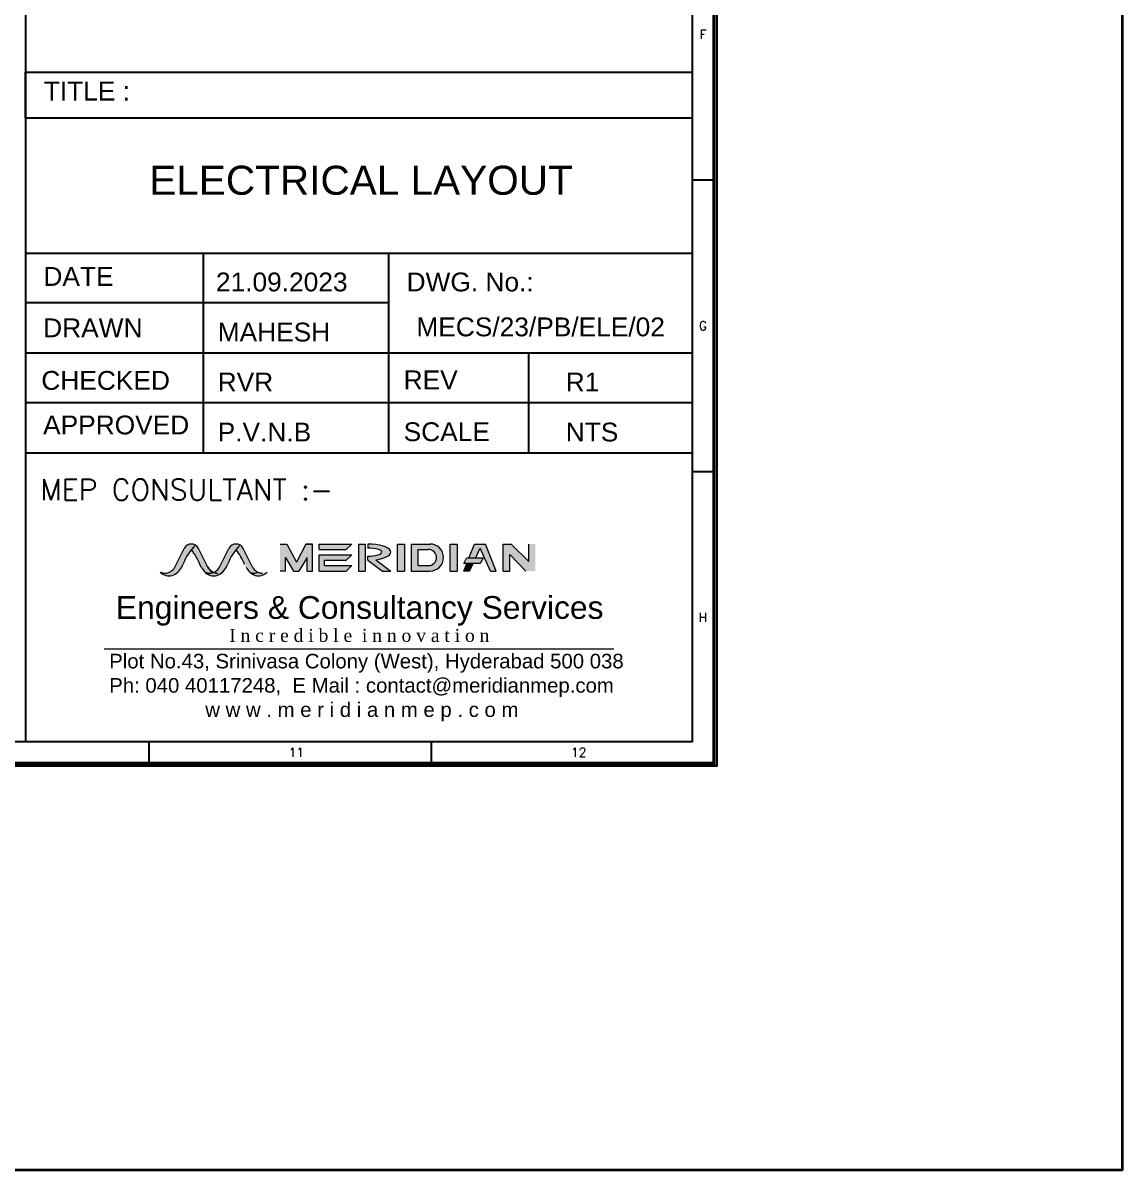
# Model space of a CAD drawing. Header units: millimetres. Extents: x 1327414 to 2124380, y -346496 to -91575.
# Drawn here: x 1581737 to 1598776, y -224422 to -206640 of the extents above; entities that cross this region are included whole.
import ezdxf
from ezdxf.enums import TextEntityAlignment as Align

# ---------------------------------------------------------------- set-up
doc = ezdxf.new("R2010")
doc.units = ezdxf.units.MM
doc.header["$LTSCALE"] = 600
doc.header["$MEASUREMENT"] = 0
doc.linetypes.add('Hidden 2mm', pattern=[3, 2, -0.9999999999999999])
for name, color, linetype, lineweight in [('AHU-N Ducting', 30, 'Continuous', 0), ('FURNITURE WALL', 8, 'Continuous', 0), ('P-Wall', 8, 'Continuous', 35)]:
    doc.layers.add(name, color=color, linetype=linetype, lineweight=lineweight)
doc.layers.add('AREA', color=193, linetype='Continuous', plot=False)
doc.layers.add('TITLE', color=7, linetype='Continuous')
doc.styles.add('ARIAL', font='')
doc.styles.add('IRFAN', font='romans.shx')
doc.styles.add('ROMANS', font='romans.shx')
doc.styles.get('ARIAL').set_extended_font_data('Arial')

# ---------------------------------------------------------------- blocks, each defined once
blk = doc.blocks.new('A$C66962185')
at = {"layer": 'TITLE'}
for q in [(360.7044688029871, -140930.6600881589), (2.142495829925183, -141176.0335827269)]:
    blk.add_line((360.7044688029871, -141176.0335827269), q, dxfattribs=at)
at = {"layer": 'TITLE', "color": 7}
for p, q in [((363, -141115.8379746834), (360.7044688029871, -141115.8379746834)), ((363, -141147.0835443037), (360.7044688029871, -141147.0835443037))]:
    blk.add_line(p, q, dxfattribs=at)
at = {"layer": 'TITLE', "color": 0}
for p, q in [((302.4744941054859, -141178.3291139239), (302.4744941054859, -141176.0335827269)), ((332.7372470527388, -141178.3291139239), (332.7372470527388, -141176.0335827269))]:
    blk.add_line(p, q, dxfattribs=at)
at = {"layer": 'TITLE', "color": 7, "const_width": 0.3550222037433294}
blk.add_lwpolyline([(363, -140928.3645569619), (363, -141178.3291139239), (0, -141178.3291139239), (0, -140928.3645569619)], close=True, dxfattribs=at)
at = {"layer": 'TITLE', "color": 7, "style": 'ROMANS'}
for s, p in [('F', (361.8279625197122, -141100.1904474917)), ('G', (361.8279625197122, -141131.436017112)), ('H', (361.8279625197122, -141162.6815867322))]:
    blk.add_text(s, height=0.9515322989103907, dxfattribs=at).set_placement(p, align=Align.MIDDLE)
at = {"layer": 'TITLE', "color": 0, "style": 'ROMANS'}
for s, p in [('11', (318.2511376571216, -141177.1468621627)), ('12', (348.5138906043745, -141177.1468621627))]:
    blk.add_text(s, height=0.9515322989103907, dxfattribs=at).set_placement(p, align=Align.MIDDLE)
blk = doc.blocks.new('MECS')
at = {"layer": 'AHU-N Ducting', "lineweight": 0}
for color, points in [(160, [(0.5134121462452396, 0.9090535810691411, -0.2553419212210949), (0.5145768996701445, 0.912287291370199, -0.04684726477479713), (0.5216573496010881, 0.9294547023055619, -0.0266540477767965), (0.5336342063745128, 0.9523017867876555, -0.06718534236503344), (0.5556565003610188, 0.9834757225398514, -0.02764109542233903), (0.5738745622465666, 1.003062886091293), (0.5766256133007953, 1.006020680794153, 0.1721363590096927), (0.5505140324168423, 1.011612092831704, 0.2473140975325899), (0.5199152673609156, 0.990002997602848), (0.4721895616269332, 0.8959762340672447, -0.01800133279282137), (0.4702329186293511, 0.8924425501871536, -0.0319182612438929), (0.4661593275680615, 0.8865579408482758, -0.1070633264031905), (0.4578792062891825, 0.878103115775042, -0.06872213656597184), (0.4448145115283366, 0.8700396566532579, -0.1100815216467921), (0.4328884929311516, 0.8662964673627914, -0.04816773781383483), (0.4221518354338086, 0.8652597410154012, -0.2553419212163173), (0.4220358712937212, 0.8652596211915509, -0.1055217205860978), (0.4103804133107057, 0.8664834367568037, -0.05287384099970888), (0.3991274403419439, 0.8701487347559893, 0.0505486080439634), (0.4093426809361326, 0.8618595423592463, 0.1587901785350478), (0.4483361824497781, 0.8512470793146013, 0.02557253404743324), (0.4549705379184891, 0.8519151542827459, 0.05690113489080228), (0.4703863626932994, 0.8580222609840502, 0.0761280745923816), (0.4928284065502248, 0.8754018488679505, 0.05635508372328828), (0.5070302214118503, 0.8948318576810209)]), (150, [(0.5738745622465666, 1.003062886091293), (0.5556565003610187, 0.9834757225398514, -0.08871706839119002), (0.5985678696283647, 0.909053581069051), (0.606061486380822, 0.89483185768066, 0.0908047400681293), (0.6258840872999482, 0.8691652436534564, 0.09462166198594976), (0.6465687088664405, 0.8652597410154012, 0.09762620718751994), (0.6678649370783271, 0.8694578930597028, -0.1798615287096684), (0.6391234390957357, 0.8959762340672447), (0.5913977333575124, 0.9900029976114197, 0.1368225701357631), (0.5768519750966854, 1.005880687949675, 0.004232813224578386)]), (160, [(0.7385117872205167, 0.909053581069051, -0.2553419212210942), (0.7396765406437975, 0.9122872913701989, -0.04684726481615809), (0.7467569905745608, 0.9294547023055619, -0.02665404768153145), (0.7587338473479852, 0.9523017867876555, -0.06718534234561138), (0.7807561413347619, 0.9834757225398514, -0.02764109536567368), (0.7989742032197685, 1.003062886091293), (0.8017252542742679, 1.006020680794153, 0.1721363590409367), (0.7756136733902246, 1.011612092831704, 0.2473140974765855), (0.745014908334659, 0.990002997602848), (0.6972892026003155, 0.8959762340672448, -0.01800133322272931), (0.6953325596030944, 0.8924425501871536, -0.03191826041987842), (0.6912589685412633, 0.8865579408482758, -0.1070633264490754), (0.682978847262655, 0.878103115775042, -0.06872213649296112), (0.6699141525020799, 0.8700396566532579, -0.1100815216296278), (0.6579881339048046, 0.8662964673627914, -0.04816773779806645), (0.6472514764075519, 0.8652597410154012, -0.255341921221943), (0.6471355122674645, 0.8652596211915509, -0.1055217205828272), (0.6354800542840878, 0.8664834367568037, -0.05287384108011227), (0.6242270813156874, 0.8701487347559893, 0.05054860803605642), (0.6344423219093345, 0.8618595423592463, 0.1587901785338139), (0.6734358234232507, 0.8512470793146013, 0.02557253404859524), (0.6800701788916007, 0.8519151542827459, 0.05690113471568396), (0.6954860036670426, 0.8580222609840502, 0.07612807450989625), (0.717928047523968, 0.8754018488679502, 0.05635508364209714), (0.7321298623846912, 0.8948318576810209)]), (150, [(0.7989742032197685, 1.003062886091293), (0.7807561413347619, 0.9834757225398514, -0.08282162458354507), (0.824217065318585, 0.9090771159288699), (0.8311611273545652, 0.89483185768066, 0.09080474013754147), (0.8509837282734207, 0.8691652436534564, 0.09462166197700475), (0.8716683498401837, 0.8652597410154012, 0.09762620721910173), (0.892964578051529, 0.8694578930597028, -0.1798615287170576), (0.8642230800689376, 0.8959762340672447), (0.8164973743309851, 0.9900029976114196, 0.1368225702393618), (0.8019516160670905, 1.005880687950846, 0.004232813225302674)]), (1, [(1.030236444528139, 0.9438043992806316), (1.071119814834754, 0.8756654487700585), (1.098384609470751, 0.8756654487700585), (1.139267979777095, 0.9438043992806316), (1.139267979777095, 0.8756654487700585), (1.166523559981414, 0.8756654487700585), (1.166523559981414, 1.011943349791295), (1.132454084726353, 1.011943349791295), (1.085966086906956, 0.9199812081284943), (1.037050339579422, 1.011943349791295), (1.002980864324091, 1.011943349791295), (1.002980864324091, 0.8756654487700585), (1.030236444528139, 0.8756654487700585)]), (251, [(1.200593035236746, 1.011943349791295), (1.200593035236746, 0.9846877695869755), (1.336870936257982, 0.9846877695869755), (1.364126516462392, 1.011943349791295)]), (251, [(1.398195991717182, 0.8756654487700585), (1.432265466973055, 0.8756654487700585), (1.432265466973055, 1.011943349791295), (1.398195991717182, 1.011943349791295)]), (251, [(1.629868423453673, 1.011943349791295), (1.59579894819807, 1.011943349791295), (1.59579894819807, 0.8756654487700585), (1.629868423453673, 0.8756654487700585)]), (251, [(1.895610330445043, 1.011943349791295), (1.861540855189982, 1.011943349791295), (1.861540855189982, 0.8756654487700585), (1.895610330445043, 0.8756654487700585)]), (251, [(2.011446546313153, 0.99036134481426), (2.063858128663246, 0.8756654487700585), (2.093213286926021, 0.8756654487700585), (2.038702126517292, 1.011943349791295), (1.984190966108743, 1.011943349791295), (1.955601567173546, 0.9404698524534832), (1.988648066588688, 0.9404698524534832)]), (251, [(2.161352237436324, 0.9589543396937112), (2.243118978049192, 0.8756654487700585), (2.290816243406638, 0.8756654487700585), (2.290816243406638, 1.011943349791295), (2.256746768151036, 1.011943349791295), (2.256746768151036, 0.9240548263224531), (2.168166132487245, 1.011943349791295), (2.127282762180992, 1.011943349791295), (2.127282762180992, 0.8756654487700585), (2.161352237436324, 0.8756654487700585)]), (251, [(1.200593035236746, 0.9574321893827462), (1.200593035236746, 0.8756654487700585), (1.336870936257982, 0.8756654487700585), (1.364126516462392, 0.9029210289742877), (1.227848615441156, 0.9029210289742877), (1.227848615441156, 0.930176609178517), (1.336870936257982, 0.930176609178517), (1.364126516462392, 0.9574321893827462)]), (251, [(2.011446546313153, 0.9132142722493442), (2.027431130986065, 0.9404698524534832), (1.94330759580249, 0.9404698524534832), (1.929679805700646, 0.9132142722493442)]), (160, [(0.6891611652876872, 0.8652597410154012, -0.0976262072296877), (0.6678649370783271, 0.869457893059793, -0.09762620719819055), (0.6465687088664405, 0.8652597410154012, -0.09462166198179565), (0.6258840872999482, 0.8691652436534564, 0.08724935658190835), (0.6523345167657667, 0.8526558393570214, 0.254459848768571), (0.7121855603806347, 0.8701487347559893, -0.1060441435256518)]), (150, [(0.9142608062611598, 0.8652597410154012, -0.09762620721835909), (0.892964578051529, 0.8694578930597028, -0.09762620723901515), (0.8716683498401837, 0.8652597410154012, -0.09462166196312137), (0.85098372827315, 0.8691652436534564, 0.08724935651290076), (0.8774341577386077, 0.8526558393570214, 0.2544598487684749), (0.9372852013538366, 0.8701487347559893, -0.1060441435228862)]), (251, [(1.976193322036766, 0.9132142722493442), (1.944699335091728, 0.9132142722493442), (1.929679805700646, 0.8756654487700585), (1.95903496396306, 0.8756654487699682)])]:
    blk.add_hatch(color=color, dxfattribs=at).paths.add_polyline_path(points)
h = blk.add_hatch(color=251, dxfattribs=at)
edge = h.paths.add_edge_path()
edge.add_ellipse((1.445893257074899, 0.9710599794848609), major_axis=(-0.1158362158680351, 0), ratio=0.3529411764705883, start_angle=110.1798157566864, end_angle=270)
edge.add_line((1.445893257074899, 1.011943349791295), (1.445893257074899, 0.9915016646380779))
edge.add_ellipse((1.445893257074899, 0.9710599794848609), major_axis=(-0.07012065025681041, 0), ratio=0.2915216142222994, start_angle=90, end_angle=270, ccw=False)
edge.add_line((1.445893257074899, 0.9506182943317341), (1.445893257074899, 0.930176609178517))
edge.add_line((1.445893257074899, 0.930176609178517), (1.518865497210324, 0.8756654487699682))
edge.add_line((1.518865497210324, 0.8756654487700585), (1.561729472942829, 0.8756654487700585))
edge.add_line((1.561729472943099, 0.8756654487700585), (1.485852994268342, 0.9326862509446157))
h = blk.add_hatch(color=251, dxfattribs=at)
h.paths.add_polyline_path([(1.663937898709004, 0.8756654487700585), (1.759332429423987, 0.8756654487700586, 1.000000000016551), (1.759332429423987, 1.011943349791295), (1.663937898709004, 1.011943349791295)])
h.paths.add_polyline_path([(1.698007373964065, 0.9846877695869755), (1.751107687934599, 0.9846877695869753, -0.9999999999691073), (1.751107687934599, 0.9029210289742877), (1.698007373964065, 0.9029210289742877)], flags=16)
at = {"layer": 'AHU-N Ducting', "color": 160, "lineweight": 0}
for p, q in [((0.4721895616269332, 0.8959762340671544, -0.004746985392664118), (0.5199152673651564, 0.9900029976114196, -0.004746985392664118)), ((0.6972892026003155, 0.8959762340671544, -0.004746985392664118), (0.7450149083391703, 0.9900029976114196, -0.004746985392664118)), ((0.5070302214118503, 0.8948318576810209, -0.004746985392664118), (0.5134121462455102, 0.909053581069051, -0.004746985392664118)), ((0.7321298623846912, 0.8948318576810209, -0.004746985392664118), (0.7385117872186219, 0.909053581069051, -0.004746985392664118))]:
    blk.add_line(p, q, dxfattribs=at)
at = {"layer": 'AHU-N Ducting', "color": 150, "lineweight": 0}
for p, q in [((0.6391234390957357, 0.8959762340671544, -0.004746985392664118), (0.5913977333575124, 0.9900029976114196, -0.004746985392664118)), ((0.8642230800689376, 0.8959762340671544, -0.004746985392664118), (0.8164973743309851, 0.9900029976114196, -0.004746985392664118)), ((0.6060614863808219, 0.8948318576810209, -0.004746985392664118), (0.5985678696283647, 0.909053581069051, -0.004746985392664118))]:
    blk.add_line(p, q, dxfattribs=at)
at = {"layer": 'AHU-N Ducting', "color": 1, "lineweight": 0}
for p, q in [((1.002980864324091, 1.011943349791205, -0.004746985392664118), (1.037050339579422, 1.011943349791205, -0.004746985392664118)), ((1.037050339579422, 1.011943349791205, -0.004746985392664118), (1.085966086906956, 0.919981208128404, -0.004746985392664118)), ((1.132454084726353, 1.011943349791205, -0.004746985392664118), (1.085966086906956, 0.919981208128404, -0.004746985392664118)), ((1.166523559981414, 1.011943349791205, -0.004746985392664118), (1.132454084726353, 1.011943349791205, -0.004746985392664118)), ((1.134267582426063, 1.011943349791205, -0.004746985392664118), (1.161523162629841, 1.011943349791205, -0.004746985392664118)), ((1.166523559981414, 0.8756654487700585, -0.004746985392664118), (1.166523559981414, 1.011943349791205, -0.004746985392664118)), ((1.030236444528139, 0.9438043992806316, -0.004746985392664118), (1.071119814834754, 0.8756654487700585, -0.004746985392664118)), ((1.030236444528139, 0.8756654487700585, -0.004746985392664118), (1.030236444528139, 0.9438043992806316, -0.004746985392664118)), ((1.030236444528139, 0.8756654487700585, -0.004746985392664118), (1.030236444528139, 0.9438043992806316, -0.004746985392664118)), ((1.139267979777095, 0.9438043992806316, -0.004746985392664118), (1.098384609470751, 0.8756654487700585, -0.004746985392664118)), ((1.139267979777095, 0.8756654487700585, -0.004746985392664118), (1.139267979777095, 0.9438043992806316, -0.004746985392664118)), ((1.139267979777095, 0.8756654487700585, -0.004746985392664118), (1.139267979777095, 0.9438043992806316, -0.004746985392664118)), ((1.030236444528139, 0.8756654487700585, -0.004746985392664118), (1.002980864324091, 0.8756654487700585, -0.004746985392664118)), ((1.071119814834754, 0.8756654487700585, -0.004746985392664118), (1.098384609470751, 0.8756654487700585, -0.004746985392664118)), ((1.139267979777095, 0.8756654487700585, -0.004746985392664118), (1.166523559981414, 0.8756654487700585, -0.004746985392664118))]:
    blk.add_line(p, q, dxfattribs=at)
at = {"layer": 'AHU-N Ducting', "color": 251, "lineweight": 0}
for p, q in [((1.200593035236746, 1.011943349791205, -0.004746985392664118), (1.364126516462392, 1.011943349791205, -0.004746985392664118)), ((1.200593035236746, 0.9846877695869755, -0.004746985392664118), (1.200593035236746, 1.011943349791205, -0.004746985392664118)), ((1.200593035236746, 0.9846877695869755, -0.004746985392664118), (1.336870936257982, 0.9846877695869755, -0.004746985392664118)), ((1.336870936257982, 0.9846877695869755, -0.004746985392664118), (1.364126516462392, 1.011943349791205, -0.004746985392664118)), ((1.398195991717182, 1.011943349791205, -0.004746985392664118), (1.432265466973055, 1.011943349791205, -0.004746985392664118)), ((1.398195991717182, 1.011943349791205, -0.004746985392664118), (1.398195991717182, 0.8756654487700585, -0.004746985392664118)), ((1.432265466973055, 1.011943349791205, -0.004746985392664118), (1.432265466973055, 0.8756654487700585, -0.004746985392664118)), ((1.445893257074899, 1.011943349791205, -0.004746985392664118), (1.445893257074899, 0.9915016646380779, -0.004746985392664118)), ((1.59579894819807, 1.011943349791205, -0.004746985392664118), (1.629868423453673, 1.011943349791205, -0.004746985392664118)), ((1.59579894819807, 0.8756654487700585, -0.004746985392664118), (1.59579894819807, 1.011943349791205, -0.004746985392664118)), ((1.629868423453673, 1.011943349791205, -0.004746985392664118), (1.629868423453673, 0.8756654487700585, -0.004746985392664118)), ((1.663937898709004, 1.011943349791205, -0.004746985392664118), (1.759332429423987, 1.011943349791205, -0.004746985392664118)), ((1.663937898709004, 1.011943349791205, -0.004746985392664118), (1.663937898709004, 0.8756654487700585, -0.004746985392664118)), ((1.698007373964065, 0.9846877695869755, -0.004746985392664118), (1.751107687934599, 0.9846877695869755, -0.004746985392664118)), ((1.698007373964065, 0.9846877695869755, -0.004746985392664118), (1.698007373964065, 0.9029210289742877, -0.004746985392664118)), ((1.861540855189982, 1.011943349791205, -0.004746985392664118), (1.895610330445043, 1.011943349791205, -0.004746985392664118)), ((1.861540855189982, 0.8756654487700585, -0.004746985392664118), (1.861540855189982, 1.011943349791205, -0.004746985392664118)), ((1.895610330445043, 1.011943349791205, -0.004746985392664118), (1.895610330445043, 0.8756654487700585, -0.004746985392664118)), ((1.955601567173546, 0.9404698524534832, -0.004746985392664118), (1.984190966108743, 1.011943349791205, -0.004746985392664118)), ((1.984190966108743, 1.011943349791205, -0.004746985392664118), (2.038702126517292, 1.011943349791205, -0.004746985392664118)), ((1.988648066588688, 0.9404698524534832, -0.004746985392664118), (2.011446546313153, 0.9903613448141697, -0.004746985392664118)), ((2.063858128663246, 0.8756654487700585, -0.004746985392664118), (2.011446546313153, 0.9903613448141697, -0.004746985392664118)), ((2.093213286926021, 0.8756654487700585, -0.004746985392664118), (2.038702126517292, 1.011943349791205, -0.004746985392664118)), ((2.127282762180992, 1.011943349791205, -0.004746985392664118), (2.168166132487245, 1.011943349791205, -0.004746985392664118)), ((2.127282762180992, 0.8756654487700585, -0.004746985392664118), (2.127282762180992, 1.011943349791205, -0.004746985392664118)), ((2.168166132487245, 1.011943349791205, -0.004746985392664118), (2.256746768151036, 0.9240548263223628, -0.004746985392664118)), ((2.256746768151036, 0.9240548263223628, -0.004746985392664118), (2.256746768151036, 1.011943349791205, -0.004746985392664118)), ((1.200593035236746, 0.9574321893827462, -0.004746985392664118), (1.364126516462392, 0.9574321893827462, -0.004746985392664118)), ((1.200593035236746, 0.8756654487700585, -0.004746985392664118), (1.200593035236746, 0.9574321893827462, -0.004746985392664118)), ((1.227848615441156, 0.930176609178517, -0.004746985392664118), (1.336870936257982, 0.930176609178517, -0.004746985392664118)), ((1.227848615441156, 0.9029210289742877, -0.004746985392664118), (1.227848615441156, 0.930176609178517, -0.004746985392664118)), ((1.336870936257982, 0.930176609178517, -0.004746985392664118), (1.364126516462392, 0.9574321893827462, -0.004746985392664118)), ((1.445893257074899, 0.930176609178517, -0.004746985392664118), (1.445893257074899, 0.9506182943317341, -0.004746985392664118)), ((1.445893257074899, 0.930176609178517, -0.004746985392664118), (1.518865497210324, 0.8756654487700585, -0.004746985392664118)), ((1.485852994268342, 0.9326862509445254, -0.004746985392664118), (1.561729472943099, 0.8756654487700585, -0.004746985392664118)), ((1.929679805700646, 0.913214272249254, -0.004746985392664118), (1.94330759580249, 0.9404698524534832, -0.004746985392664118)), ((2.027431130986065, 0.9404698524534832, -0.004746985392664118), (1.94330759580249, 0.9404698524534832, -0.004746985392664118)), ((2.027431130986065, 0.9404698524534832, -0.004746985392664118), (2.011446546313153, 0.913214272249254, -0.004746985392664118)), ((2.243118978049192, 0.8756654487700585, -0.004746985392664118), (2.161352237436324, 0.9589543396937112, -0.004746985392664118)), ((2.161352237436324, 0.8756654487700585, -0.004746985392664118), (2.161352237436324, 0.9589543396937112, -0.004746985392664118)), ((1.200593035236746, 0.8756654487700585, -0.004746985392664118), (1.336870936257982, 0.8756654487700585, -0.004746985392664118)), ((1.227848615441156, 0.9029210289742877, -0.004746985392664118), (1.364126516462392, 0.9029210289742877, -0.004746985392664118)), ((1.336870936257982, 0.8756654487700585, -0.004746985392664118), (1.364126516462392, 0.9029210289742877, -0.004746985392664118)), ((1.398195991717182, 0.8756654487700585, -0.004746985392664118), (1.432265466973055, 0.8756654487700585, -0.004746985392664118)), ((1.518865497210324, 0.8756654487700585, -0.004746985392664118), (1.561729472943099, 0.8756654487700585, -0.004746985392664118)), ((1.59579894819807, 0.8756654487700585, -0.004746985392664118), (1.629868423453673, 0.8756654487700585, -0.004746985392664118)), ((1.663937898709004, 0.8756654487700585, -0.004746985392664118), (1.759332429423987, 0.8756654487700585, -0.004746985392664118)), ((1.698007373964065, 0.9029210289742877, -0.004746985392664118), (1.751107687934599, 0.9029210289742877, -0.004746985392664118)), ((1.861540855189982, 0.8756654487700585, -0.004746985392664118), (1.895610330445043, 0.8756654487700585, -0.004746985392664118)), ((2.011446546313153, 0.913214272249254, -0.004746985392664118), (1.929679805700646, 0.913214272249254, -0.004746985392664118)), ((1.929679805700646, 0.8756654487700585, -0.004746985392664118), (1.944699335091728, 0.913214272249254, -0.004746985392664118)), ((1.95903496396306, 0.8756654487700585, -0.004746985392664118), (1.929679805700646, 0.8756654487700585, -0.004746985392664118)), ((1.95903496396306, 0.8756654487700585, -0.004746985392664118), (1.976193322036766, 0.913214272249254, -0.004746985392664118)), ((2.063858128663246, 0.8756654487700585, -0.004746985392664118), (2.093213286926021, 0.8756654487700585, -0.004746985392664118)), ((2.127282762180992, 0.8756654487700585, -0.004746985392664118), (2.161352237436324, 0.8756654487700585, -0.004746985392664118))]:
    blk.add_line(p, q, dxfattribs=at)
at = {"layer": 'AHU-N Ducting', "color": 251, "lineweight": 0, "ltscale": 0.85}
blk.add_line((0.1165964656020151, 0.4833313661174543, -0.006142948281450891), (2.68551955399356, 0.4833313661174543, -0.006142948281450891), dxfattribs=at)
at = {"layer": 'AHU-N Ducting', "color": 160, "lineweight": 0}
for centre, radius, start, end in [((0.7417863587136924, 0.8286218616061071, -0.004746985392664118), 0.2421240227987888, 132.9373247437187, 160.5981108453346), ((0.5556565003610187, 0.9718616141967287, -0.004746985392664118), 0.04008173559447583, 90, 153.0887549731676), ((0.5556565003610187, 0.9718616141967287, -0.004746985392664118), 0.04008173559447583, 26.91124502665905, 90), ((0.9668859996868943, 0.8286218616061071, -0.004746985392664118), 0.2421240227987888, 132.9373247436885, 160.5981108453417), ((0.7807561413347619, 0.9718616141967287, -0.004746985392664118), 0.04008173559447583, 90, 153.0887549740909), ((0.7807561413347619, 0.9718616141967287, -0.004746985392664118), 0.04008173559447583, 26.9112450267741, 90), ((0.4451264544360147, 0.9163969157858594, -0.004746985392664118), 0.06522885516514892, 225.1547600332335, 282.2607170516237), ((0.4220358712937212, 0.9213740510237451, -0.004746985392664118), 0.05611442983226616, 245.9053689520779, 270.1184055559717), ((0.4221518354329064, 0.9213741708475954, -0.004746985392664118), 0.05611442983226616, 270, 333.0887549734891), ((0.4248646360879693, 0.9399832544318715, -0.004746985392664118), 0.0937541041238935, 291.3377566141106, 331.210451532663), ((0.6860544255190815, 0.9361233508373039, -0.004746985392664118), 0.09002142922125515, 207.3022954123794, 248.0018617736689), ((0.670226095409397, 0.9163969157858594, -0.004746985392664118), 0.06522885516514892, 225.1547600329532, 282.2607170509705), ((0.6471355122674645, 0.9213740510237451, -0.004746985392664118), 0.05611442983226616, 245.9053689516664, 270.1184055552347), ((0.6472514764061083, 0.9213741708475954, -0.004746985392664118), 0.05611442983226616, 270, 333.0887549734892), ((0.6661865462871954, 0.9163969157858594, -0.004746985392664118), 0.06522885516514892, 257.8079966377897, 314.8452399662061), ((0.6890452011507577, 0.9213740510237451, -0.004746985392664118), 0.05611442983226616, 245.9053689520779, 270.1184055559717), ((0.6499642770614419, 0.9399832544318715, -0.004746985392664118), 0.0937541041238935, 291.3377566141106, 331.2104515326365)]:
    blk.add_arc(centre, radius, start, end, dxfattribs=at)
at = {"layer": 'AHU-N Ducting', "color": 150, "lineweight": 0}
for centre, radius, start, end in [((0.3690451605166651, 0.8262944286522125, -0.004746985392664118), 0.2439871949649071, 19.82781570482793, 40.10717689340409), ((0.5794150909876963, 0.815966263139685, -0.004746985392664118), 0.2619115070846747, 20.82439840783155, 39.75939779118104), ((0.6464527447271652, 0.9213740510237451, -0.004746985392664118), 0.05611442983226616, 248.4970917656522, 270.1184055559715), ((0.6891611652900331, 0.9252262753390927, -0.004746985392664118), 0.0599665343237634, 206.9112450265108, 270), ((0.6891611652900331, 0.9213741708475954, -0.004746985392664118), 0.05611442983226616, 206.9112450267169, 270), ((0.6891611652900331, 0.9213741708475954, -0.004746985392664118), 0.05611442983226616, 206.9112450267169, 270), ((0.6465687088664405, 0.9213741708475954, -0.004746985392664118), 0.05611442983226616, 270, 292.3036001438938), ((0.9111540664921931, 0.9361233508373039, -0.004746985392664118), 0.09002142922125515, 207.3022954123795, 248.0018617736689), ((0.8715523857009084, 0.9213740510237451, -0.004746985392664118), 0.05611442983226616, 248.4970917649847, 270.1184055553267), ((0.9142608062634155, 0.9213741708475954, -0.004746985392664118), 0.05611442983226616, 206.9112450265108, 270), ((0.8716683498392815, 0.9213741708475954, -0.004746985392664118), 0.05611442983226616, 270, 292.3036001446803), ((0.8912861872601268, 0.9163969157858594, -0.004746985392664118), 0.06522885516514892, 257.7392829491069, 314.8452399670468), ((0.9141448421242304, 0.9213740510237451, -0.004746985392664118), 0.05611442983226616, 245.9053689520778, 270.1184055558794)]:
    blk.add_arc(centre, radius, start, end, dxfattribs=at)
at = {"layer": 'AHU-N Ducting', "color": 251, "lineweight": 0}
for centre, radius in [((1.751107687934599, 0.9438043992806316, -0.004746985392664118), 0.04088337030636534), ((1.759332429423987, 0.9438043992806316, -0.004746985392664118), 0.0681389505106089)]:
    blk.add_arc(centre, radius, 270, 90, dxfattribs=at)
for major_axis, ratio, start_param in [((-0.1158362158680351, 0), 0.3529411764705883, 1.923000554194905), ((-0.07012065025681041, 0), 0.2915216142222994, 1.570796326794897)]:
    blk.add_ellipse((1.445893257074899, 0.9710599794848609, -0.004746985392664118), major_axis=major_axis, ratio=ratio, start_param=start_param, end_param=4.71238898038469, dxfattribs=at)
at = {"layer": 'AHU-N Ducting', "color": 251, "lineweight": 0, "attachment_point": 1, "style": 'ARIAL'}
for s, insert, char_height, width in [('{\\C1;Engineers & Consultancy Services \\P}', (0.1749155116136762, 0.7493232539108021, -0.01458950216844587), 0.11475, 24.25437425909253), ('{\\C252;Plot No.43, Srinivasa Colony (West), Hyderabad 500 038\\PPh: 040 40117248,  E Mail : contact@meridianmep.com\\P                 w w w . m e r i d i a n m e p . c o m }', (0.14136276644183, 0.4583226879356062, -0.006142948281450891), 0.07344, 2.63264250269352)]:
    blk.add_mtext(s, dxfattribs=dict(at, insert=insert, char_height=char_height, width=width))
at = {"layer": 'AHU-N Ducting', "color": 251, "lineweight": 0, "ltscale": 0.85, "insert": (1.402428089641869, 0.5507002547054753, -0.005528653453305802), "char_height": 0.0651762882177883, "attachment_point": 5, "line_spacing_factor": 0.6, "style": 'ARIAL'}
blk.add_mtext('{\\FBatang|c0;\\C5;I n c r e d i b l e  i n n o v a t i o n\\P}', dxfattribs=at)

msp = doc.modelspace()

# ---------------------------------------------------------------- linework, layer by layer
at = {"ltscale": 2}
for p, q in [((1581774.524624661, -210208.7067323892), (1592116.47730085, -210208.7067324131)), ((1581774.524624661, -213303.0441611434), (1592116.47730085, -213303.0441611673))]:
    msp.add_line(p, q, dxfattribs=at)
for p, q in [((1584538.049185681, -213303.0441611401), (1584538.049185681, -210203.5475225848)), ((1587402.129231087, -210203.5475225881), (1587402.129231087, -213303.0441611434)), ((1587402.129231087, -210978.5935383132), (1581774.524624684, -210978.5935383132)), ((1581774.524624684, -211753.63955404), (1592116.477300858, -211753.63955404)), ((1589580.386019624, -213303.0441611434), (1589580.386019603, -211753.63955404)), ((1592116.477300858, -212528.3418575971), (1581774.524624684, -212528.3418575971))]:
    msp.add_line(p, q)
at = {"layer": 'AREA'}
for points in [[(1539896.813986779, -181916.0400007403), (1592493.518009221, -181916.0400007403), (1592493.518009221, -218162.5549147001), (1539896.813986779, -218162.5549147001)], [(1539941.813986779, -181961.0400007403), (1592448.518009221, -181961.0400007403), (1592448.518009221, -218117.5549147001), (1539941.813986779, -218117.5549147001)]]:
    msp.add_lwpolyline(points, close=True, dxfattribs=at)
at = {"layer": 'P-Wall', "color": 30, "true_color": 0xf8991e}
msp.add_lwpolyline([(1532338.503809844, -174998.8580140677), (1598775.822816538, -174998.8580140677), (1598775.822816538, -224422.1167756764), (1532338.503809844, -224422.1167756764)], close=True, dxfattribs=at)
at = {"layer": 'TITLE'}
msp.add_line((1581774.524624682, -182293.0807067066), (1581774.524624671, -217785.5142080307), dxfattribs=at)
msp.add_lwpolyline([(1581774.524624674, -207403.9049106823), (1592112.714661534, -207403.9049106823), (1592112.714661534, -208113.3885406879), (1581774.524624674, -208113.3885406879)], close=True, dxfattribs=at)

# ---------------------------------------------------------------- block references
at = {"layer": 'FURNITURE WALL', "linetype": 'Hidden 2mm', "xscale": 3074.176363470179, "yscale": 3074.176363470179, "zscale": 3074.176363470179}
msp.add_blockref('MECS', (1582639.446111733, -217828.2256104318, 18.88450640885521), dxfattribs=at)
at = {"layer": 'TITLE', "xscale": 144.6465675549349, "yscale": 144.6465665108379, "zscale": 144.6465669265092}
msp.add_blockref('A$C66962185', (1539941.813986779, 20202843.01715146), dxfattribs=at)

# ---------------------------------------------------------------- texts
at = {"lineweight": 9, "style": 'IRFAN'}
msp.add_text('MEP CONSULTANT :-', height=323.0518922825568, dxfattribs=at).set_placement((1582004.82698702, -214036.6420825994, 24.89409305182214))
at = {"layer": 'TITLE', "color": 7, "style": 'ARIAL'}
for s, p in [('TITLE :', (1582058.583605062, -207843.0137036457)), ('21.09.2023', (1584728.417102805, -210800.5713113355)), ('DWG. No.:', (1587683.720097319, -210800.6087758312)), ('MAHESH', (1584755.54127182, -211577.5856134941)), ('RVR', (1584755.54127182, -212352.6316292169)), ('REV', (1587638.677044777, -212318.5158260443)), ('R1', (1590151.325128932, -212352.6316292275)), ('P.V.N.B', (1584755.54127182, -213127.3339327743)), ('SCALE', (1587638.677044777, -213122.6284220497)), ('NTS', (1590151.325128932, -213127.3339327776))]:
    msp.add_text(s, height=291.9018363373251, dxfattribs=at).set_placement(p)
at = {"layer": 'TITLE', "style": 'ARIAL'}
msp.add_text('ELECTRICAL LAYOUT', height=450, dxfattribs=at).set_placement((1586977.617447583, -209302.9555391937, -1163.083531069545), align=Align.CENTER)
at = {"layer": 'TITLE', "color": 7, "style": 'ARIAL'}
for s, p in [('DATE', (1582597.862513411, -210568.9590396307)), ('DRAWN ', (1582877.077845659, -211366.0310903292)), ('CHECKED', (1583018.411485254, -212180.8581015449)), ('APPROVED', (1583181.632755414, -212871.603443296))]:
    msp.add_text(s, height=291.9018363373251, dxfattribs=at).set_placement(p, align=Align.MIDDLE_CENTER)
msp.add_text('MECS/23/PB/ELE/02', height=291.9018363373251, dxfattribs=at).set_placement((1589762.245305459, -211497.2207406409), align=Align.CENTER)

doc.saveas('drawing.dxf')
